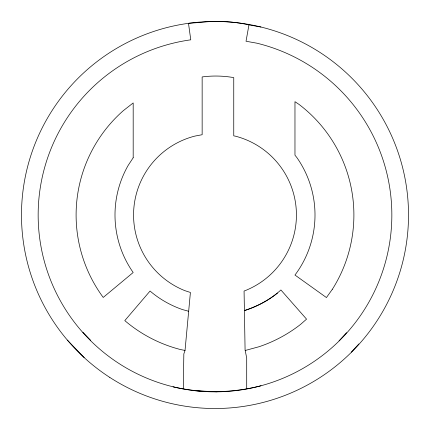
<?xml version="1.0" encoding="UTF-8"?>
<svg xmlns="http://www.w3.org/2000/svg" width="430" height="430" viewBox="0 0 430 430"><rect width="100%" height="100%" fill="white"/><g stroke="black" fill="none" stroke-linecap="round" stroke-linejoin="round"><path stroke-width="0.64" d="M183.298 388.629L183.836 353.938L185.029 350.434L190.409 292.464L184.884 290.659A81.431 81.431 0 0 1 194.892 136.09L202.148 134.719L202.148 76.932A104.189 104.189 0 0 1 233.753 77.61L233.753 135.848L235.398 136.165A81.431 81.431 0 0 1 244.837 290.766L244.068 291.019L245.084 349.912L246.702 358.045L246.702 388.661M248.954 24.875L246.03 41.253L256.957 43.204A176.848 176.848 0 0 1 357.115 320.253A176.848 176.848 0 0 1 62.898 305.219A176.848 176.848 0 0 1 190.769 39.823L188.485 23.311L200.606 22.408A145.168 145.168 0 0 1 248.954 24.875L260.913 27.015M339.055 340.861L346.564 332.675M351.337 352.127L358.846 343.941M277.527 293.045A100.002 100.002 0 0 1 244.407 310.584C257.731 306.144 270.524 299.527 280.903 289.971L306.552 319.146L300.597 324.381A138.89 138.89 0 0 1 258.86 346.784L245.197 350.482M260.994 385.758C232.264 393.203 201.939 393.563 173.043 386.796M194.903 390.703L217.085 391.832M185.029 350.434L180.648 349.579A138.89 138.89 0 0 1 124.797 320.613L150.054 291.04A100.002 100.002 0 0 0 182.605 309.611L188.662 311.266M82.899 332.256L90.569 340.238M67.359 340.098L84.199 357.615M133.182 157.767L128.135 165.453A100.002 100.002 0 0 0 133.182 272.502L103.221 297.442A138.89 138.89 0 0 1 123.297 110.682L133.182 102.947L133.182 157.767M332.379 289.256L326.435 297.56L294.969 275.044A100.002 100.002 0 0 0 296.818 157.498L294.969 155.192L294.969 101.679L299.027 104.409A138.89 138.89 0 0 1 332.379 289.256M109.817 377.433A193.511 193.511 0 0 0 408.263 224.874A193.511 193.511 0 0 0 126.92 42.694A193.511 193.511 0 0 0 109.817 377.433"/></g></svg>
